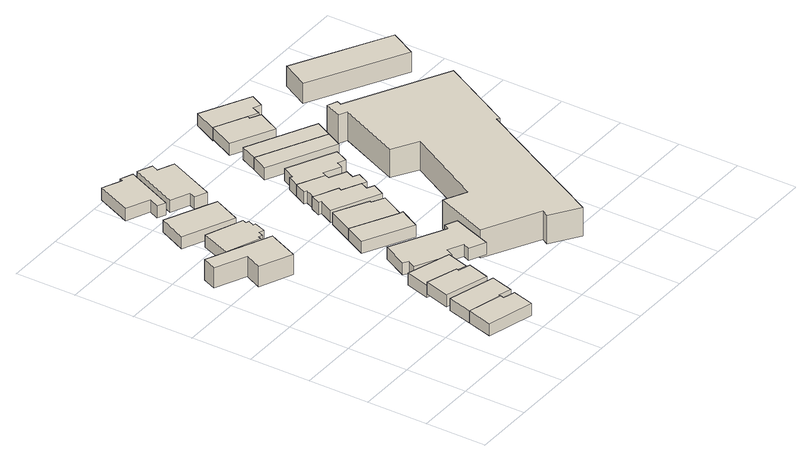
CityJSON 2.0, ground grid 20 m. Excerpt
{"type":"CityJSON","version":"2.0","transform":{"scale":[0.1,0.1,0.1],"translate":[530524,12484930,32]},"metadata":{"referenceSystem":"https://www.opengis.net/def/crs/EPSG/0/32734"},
"CityObjects":{
"building1":{"type":"Building","attributes":{"address":"35 Hares Avenue Salt River Cape Town","building":"house","building:levels":1,"building_height":4.1,"plus_code":"4FRW3F84+664","ground_height":39.85,"roof_height":43.95},"geometry":[{"type":"Solid","lod":"1","boundaries":[[[[0,1,2,3]],[[1,4,5,2]],[[4,6,7,5]],[[6,8,9,7]],[[8,10,11,9]],[[10,0,3,11]],[[3,2,5,7,9,11]],[[10,8,6,4,1,0]]]]}]},
"building2":{"type":"Building","attributes":{"address":"33 Hares Avenue Salt River Cape Town","building":"house","building:levels":1,"building_height":4.1,"plus_code":"4FRW3F84+66Q","ground_height":39.85,"roof_height":43.95},"geometry":[{"type":"Solid","lod":"1","boundaries":[[[[1,0,3,2]],[[0,12,13,3]],[[12,14,15,13]],[[14,16,17,15]],[[16,18,19,17]],[[18,1,2,19]],[[2,3,13,15,17,19]],[[18,16,14,12,0,1]]]]}]},
"building3":{"type":"Building","attributes":{"address":"22 Hares Avenue Salt River Cape Town","building":"house","building:levels":2,"building_height":6.9,"plus_code":"4FRW3F84+F58","ground_height":36.74,"roof_height":43.64},"geometry":[{"type":"Solid","lod":"1","boundaries":[[[[20,21,22,23]],[[21,24,25,22]],[[24,26,27,25]],[[26,28,29,27]],[[28,30,31,29]],[[30,20,23,31]],[[23,22,25,27,29,31]],[[30,28,26,24,21,20]]]]}]},
"building4":{"type":"Building","attributes":{"address":"31 Hares Avenue Salt River Cape Town","building":"house","building:levels":1,"building_height":4.1,"plus_code":"4FRW3F84+776","ground_height":39.85,"roof_height":43.95},"geometry":[{"type":"Solid","lod":"1","boundaries":[[[[32,33,34,35]],[[33,36,37,34]],[[36,38,39,37]],[[38,40,41,39]],[[40,42,43,41]],[[42,32,35,43]],[[35,34,37,39,41,43]],[[42,40,38,36,33,32]]]]}]},
"building5":{"type":"Building","attributes":{"address":"29 Hares Avenue Salt River Cape Town","building":"house","building:levels":1,"building_height":4.1,"plus_code":"4FRW3F84+873","ground_height":38.68,"roof_height":42.78},"geometry":[{"type":"Solid","lod":"1","boundaries":[[[[44,45,46,47]],[[45,48,49,46]],[[48,50,51,49]],[[50,52,53,51]],[[52,54,55,53]],[[54,44,47,55]],[[47,46,49,51,53,55]],[[54,52,50,48,45,44]]]]}]},
"building6":{"type":"Building","attributes":{"address":"20 Hares Avenue Salt River Cape Town","building":"house","building:levels":1,"building_height":4.1,"plus_code":"4FRW3F84+G66","ground_height":37.41,"roof_height":41.51},"geometry":[{"type":"Solid","lod":"1","boundaries":[[[[56,57,58,59]],[[57,60,61,58]],[[60,62,63,61]],[[62,64,65,63]],[[64,66,67,65]],[[66,68,69,67]],[[68,70,71,69]],[[70,72,73,71]],[[72,74,75,73]],[[74,76,77,75]],[[76,78,79,77]],[[78,56,59,79]],[[59,58,61,63,65,67,69,71,73,75,77,79]],[[78,76,74,72,70,68,66,64,62,60,57,56]]]]}]},
"building7":{"type":"Building","attributes":{"address":"19 Hares Avenue Salt River Cape Town","building":"house","building:levels":1,"building_height":4.1,"plus_code":"4FRW3F84+H67","ground_height":36.09,"roof_height":40.19},"geometry":[{"type":"Solid","lod":"1","boundaries":[[[[80,81,82,83]],[[81,84,85,82]],[[84,86,87,85]],[[86,80,83,87]],[[83,82,85,87]],[[86,84,81,80]]]]}]},
"building8":{"type":"Building","attributes":{"address":"27B Hares Avenue Salt River Cape Town","building":"commercial","building:levels":1,"building_height":4.1,"plus_code":"4FRW3F84+88M","ground_height":37.79,"roof_height":41.89},"geometry":[{"type":"Solid","lod":"1","boundaries":[[[[88,89,90,91]],[[89,92,93,90]],[[92,94,95,93]],[[94,96,97,95]],[[96,98,99,97]],[[98,100,101,99]],[[100,102,103,101]],[[102,104,105,103]],[[104,106,107,105]],[[106,108,109,107]],[[108,110,111,109]],[[110,88,91,111]],[[91,90,93,95,97,99,101,103,105,107,109,111]],[[110,108,106,104,102,100,98,96,94,92,89,88]]]]}]},
"building9":{"type":"Building","attributes":{"address":"4 Listowell Road Salt River Cape Town","building":"house","building:levels":1,"building_height":4.1,"plus_code":"4FRW3F84+M64","ground_height":34.07,"roof_height":38.17},"geometry":[{"type":"Solid","lod":"1","boundaries":[[[[112,113,114,115]],[[113,116,117,114]],[[116,118,119,117]],[[118,120,121,119]],[[120,122,123,121]],[[122,124,125,123]],[[124,126,127,125]],[[126,112,115,127]],[[115,114,117,119,121,123,125,127]],[[126,124,122,120,118,116,113,112]]]]}]},
"building10":{"type":"Building","attributes":{"address":"27A Hares Avenue Salt River Cape Town","building":"house","building:levels":1,"building_height":4.1,"plus_code":"4FRW3F84+98V","ground_height":36.45,"roof_height":40.55},"geometry":[{"type":"Solid","lod":"1","boundaries":[[[[128,129,130,131]],[[129,132,133,130]],[[132,134,135,133]],[[134,136,137,135]],[[136,128,131,137]],[[131,130,133,135,137]],[[136,134,132,129,128]]]]}]},
"building11":{"type":"Building","attributes":{"address":"27 Hares Avenue Salt River Cape Town","building":"house","building:levels":1,"building_height":4.1,"plus_code":"4FRW3F84+C8G","ground_height":36.45,"roof_height":40.55},"geometry":[{"type":"Solid","lod":"1","boundaries":[[[[128,136,137,131]],[[136,138,139,137]],[[138,140,141,139]],[[140,142,143,141]],[[142,144,145,143]],[[144,128,131,145]],[[131,137,139,141,143,145]],[[144,142,140,138,136,128]]]]}]},
"building12":{"type":"Building","attributes":{"address":"2 Listowell Road Salt River Cape Town","building":"house","building:levels":1,"building_height":4.1,"plus_code":"4FRW3F84+J7P","ground_height":34.07,"roof_height":38.17},"geometry":[{"type":"Solid","lod":"1","boundaries":[[[[146,147,148,149]],[[147,150,151,148]],[[150,152,153,151]],[[152,154,155,153]],[[154,156,157,155]],[[156,158,159,157]],[[158,160,161,159]],[[160,146,149,161]],[[149,148,151,153,155,157,159,161]],[[160,158,156,154,152,150,147,146]]]]}]},
"building13":{"type":"Building","attributes":{"address":"25 Hares Avenue Salt River Cape Town","building":"house","building:levels":1,"building_height":4.1,"plus_code":"4FRW3F84+F92","ground_height":36.35,"roof_height":40.45},"geometry":[{"type":"Solid","lod":"1","boundaries":[[[[162,163,164,165]],[[163,166,167,164]],[[166,168,169,167]],[[168,170,171,169]],[[170,172,173,171]],[[172,174,175,173]],[[174,176,177,175]],[[176,178,179,177]],[[178,180,181,179]],[[180,182,183,181]],[[182,162,165,183]],[[165,164,167,169,171,173,175,177,179,181,183]],[[182,180,178,176,174,172,170,168,166,163,162]]]]}]},
"building14":{"type":"Building","attributes":{"address":"23 Hares Avenue Salt River Cape Town","building":"house","building:levels":1,"building_height":4.1,"plus_code":"4FRW3F84+F9V","ground_height":35.46,"roof_height":39.56},"geometry":[{"type":"Solid","lod":"1","boundaries":[[[[184,185,186,187]],[[185,188,189,186]],[[188,190,191,189]],[[190,192,193,191]],[[192,194,195,193]],[[194,196,197,195]],[[196,198,199,197]],[[198,200,201,199]],[[200,202,203,201]],[[202,204,205,203]],[[204,184,187,205]],[[187,186,189,191,193,195,197,199,201,203,205]],[[204,202,200,198,196,194,192,190,188,185,184]]]]}]},
"building15":{"type":"Building","attributes":{"address":"21 Hares Avenue Salt River Cape Town","building":"house","building:levels":1,"building_height":4.1,"plus_code":"4FRW3F84+G9H","ground_height":35.46,"roof_height":39.56},"geometry":[{"type":"Solid","lod":"1","boundaries":[[[[200,198,199,201]],[[198,206,207,199]],[[206,208,209,207]],[[208,210,211,209]],[[210,212,213,211]],[[212,214,215,213]],[[214,216,217,215]],[[216,218,219,217]],[[218,220,221,219]],[[220,200,201,221]],[[201,199,207,209,211,213,215,217,219,221]],[[220,218,216,214,212,210,208,206,198,200]]]]}]},
"building16":{"type":"Building","attributes":{"address":"19B Hares Avenue Salt River Cape Town","building":"house","building:levels":1,"building_height":4.1,"plus_code":"4FRW3F84+HC3","ground_height":34.45,"roof_height":38.55},"geometry":[{"type":"Solid","lod":"1","boundaries":[[[[222,223,224,225]],[[223,226,227,224]],[[226,228,229,227]],[[228,222,225,229]],[[225,224,227,229]],[[228,226,223,222]]]]}]},
"building17":{"type":"Building","attributes":{"address":"19A Hares Avenue Salt River Cape Town","building":"house","building:levels":1,"building_height":4.1,"plus_code":"4FRW3F84+HCG","ground_height":34.45,"roof_height":38.55},"geometry":[{"type":"Solid","lod":"1","boundaries":[[[[222,230,231,225]],[[230,232,233,231]],[[232,223,224,233]],[[223,222,225,224]],[[225,231,233,224]],[[223,232,230,222]]]]}]},
"building18":{"type":"Building","attributes":{"address":"Queens Park Studios 24 Queens Park Road Salt River Cape Town","building":"industrial","building:levels":3,"building_height":9.7,"plus_code":"4FRW3F84+9GC","ground_height":34.61,"roof_height":44.31},"geometry":[{"type":"Solid","lod":"1","boundaries":[[[[234,235,236,237]],[[235,238,239,236]],[[238,240,241,239]],[[240,242,243,241]],[[242,244,245,243]],[[244,246,247,245]],[[246,248,249,247]],[[248,250,251,249]],[[250,252,253,251]],[[252,254,255,253]],[[254,256,257,255]],[[256,258,259,257]],[[258,260,261,259]],[[260,262,263,261]],[[262,264,265,263]],[[264,234,237,265]],[[237,236,239,241,243,245,247,249,251,253,255,257,259,261,263,265]],[[264,262,260,258,256,254,252,250,248,246,244,242,240,238,235,234]]]]}]},
"building19":{"type":"Building","attributes":{"address":"19 Hares Avenue Salt River Cape Town","building":"house","building:levels":1,"building_height":4.1,"plus_code":"4FRW3F84+JCG","ground_height":33.94,"roof_height":38.04},"geometry":[{"type":"Solid","lod":"1","boundaries":[[[[266,267,268,269]],[[267,270,271,268]],[[270,272,273,271]],[[272,274,275,273]],[[274,276,277,275]],[[276,266,269,277]],[[269,268,271,273,275,277]],[[276,274,272,270,267,266]]]]}]},
"building20":{"type":"Building","attributes":{"address":"17 Hares Avenue Salt River Cape Town","building":"house","building:levels":1,"building_height":4.1,"plus_code":"4FRW3F84+MC9","ground_height":33.42,"roof_height":37.52},"geometry":[{"type":"Solid","lod":"1","boundaries":[[[[278,279,280,281]],[[279,282,283,280]],[[282,284,285,283]],[[284,286,287,285]],[[286,288,289,287]],[[288,290,291,289]],[[290,292,293,291]],[[292,278,281,293]],[[281,280,283,285,287,289,291,293]],[[292,290,288,286,284,282,279,278]]]]}]},
"building21":{"type":"Building","attributes":{"address":"Salt River","building":"industrial","building:levels":2,"building_height":6.9,"plus_code":"4FRW3F84+HJV","ground_height":32.75,"roof_height":39.65},"geometry":[{"type":"Solid","lod":"1","boundaries":[[[[294,295,296,297]],[[295,298,299,296]],[[298,300,301,299]],[[300,294,297,301]],[[297,296,299,301]],[[300,298,295,294]]]]}]}
},
"vertices":[
[327,97,79],[213,128,79],[213,128,120],[327,97,120],[189,43,79],[189,43,120],[343,1,79],[343,1,120],[363,73,79],[363,73,120],[324,84,79],[324,84,120],
[328,102,79],[328,102,120],[370,90,79],[370,90,120],[392,165,79],[392,165,120],[236,209,79],[236,209,120],
[231,812,47],[22,906,47],[22,906,116],[231,812,116],[1,859,47],[1,859,116],[103,813,47],[103,813,116],[77,757,47],[77,757,116],[184,709,47],[184,709,116],
[374,278,79],[270,310,79],[270,310,120],[374,278,120],[244,227,79],[244,227,120],[388,183,79],[388,183,120],[411,257,79],[411,257,120],[371,269,79],[371,269,120],
[270,310,67],[374,278,67],[374,278,108],[270,310,108],[376,285,67],[376,285,108],[416,272,67],[416,272,108],[439,347,67],[439,347,108],[295,391,67],[295,391,108],
[278,944,54],[155,992,54],[155,992,95],[278,944,95],[115,893,54],[115,893,95],[227,849,54],[227,849,95],[231,859,54],[231,859,95],[244,854,54],[244,854,95],[251,871,54],[251,871,95],[268,865,54],[268,865,95],[283,904,54],[283,904,95],[275,907,54],[275,907,95],[283,927,54],[283,927,95],[273,931,54],[273,931,95],
[336,1069,41],[170,1145,41],[170,1145,82],[336,1069,82],[127,1053,41],[127,1053,82],[293,977,41],[293,977,82],
[384,523,58],[341,441,58],[341,441,99],[384,523,99],[357,429,58],[357,429,99],[344,403,58],[344,403,99],[453,346,58],[453,346,99],[467,373,58],[467,373,99],[517,348,58],[517,348,99],[507,326,58],[507,326,99],[560,299,58],[560,299,99],[609,431,58],[609,431,99],[570,449,58],[570,449,99],[560,431,58],[560,431,99],
[346,1364,21],[305,1382,21],[305,1382,62],[346,1364,62],[301,1371,21],[301,1371,62],[237,1400,21],[237,1400,62],[185,1283,21],[185,1283,62],[261,1249,21],[261,1249,62],[246,1217,21],[246,1217,62],[274,1204,21],[274,1204,62],
[421,678,45],[386,610,45],[386,610,86],[421,678,86],[541,528,45],[541,528,86],[578,597,45],[578,597,86],[568,600,45],[568,600,86],
[610,679,45],[610,679,86],[570,700,45],[570,700,86],[572,705,45],[572,705,86],[465,762,45],[465,762,86],
[364,1363,21],[291,1202,21],[291,1202,62],[364,1363,62],[353,1174,21],[353,1174,62],[343,1153,21],[343,1153,62],[384,1135,21],[384,1135,62],[456,1295,21],[456,1295,62],[402,1319,21],[402,1319,62],[412,1341,21],[412,1341,62],
[580,817,44],[510,851,44],[510,851,85],[580,817,85],[501,856,44],[501,856,85],[485,824,44],[485,824,85],[495,819,44],[495,819,85],[472,773,44],[472,773,85],[625,697,44],[625,697,85],[647,740,44],[647,740,85],[624,751,44],[624,751,85],[636,777,44],[636,777,85],[575,807,44],[575,807,85],
[510,851,35],[580,817,35],[580,817,76],[510,851,76],[663,776,35],[663,776,76],[683,815,35],[683,815,76],[662,825,35],[662,825,76],[675,852,35],[675,852,76],[621,879,35],[621,879,76],[626,893,35],[626,893,76],[541,935,35],[541,935,76],[520,896,35],[520,896,76],[530,892,35],[530,892,76],
[632,905,35],[632,905,76],[687,878,35],[687,878,76],[698,900,35],[698,900,76],[724,888,35],[724,888,76],[746,933,35],[746,933,76],[590,1009,35],[590,1009,76],[569,967,35],[569,967,76],[559,972,35],[559,972,76],
[822,1011,25],[602,1122,25],[602,1122,66],[822,1011,66],[574,1066,25],[574,1066,66],[794,958,25],[794,958,66],
[850,1066,25],[850,1066,66],[629,1176,25],[629,1176,66],
[1219,849,26],[896,1021,26],[896,1021,123],[1219,849,123],[903,1036,26],[903,1036,123],[870,1050,26],[870,1050,123],[846,994,26],[846,994,123],[874,982,26],[874,982,123],[780,775,26],[780,775,123],[860,726,26],[860,726,123],[719,468,26],[719,468,123],[644,506,26],[644,506,123],[576,330,26],[576,330,123],[754,236,26],[754,236,123],[742,213,26],[742,213,123],[832,150,26],[832,150,123],[1077,608,26],[1077,608,123],[1086,602,26],[1086,602,123],
[676,1310,19],[633,1225,19],[633,1225,60],[676,1310,60],[768,1156,19],[768,1156,60],[807,1232,19],[807,1232,60],[772,1250,19],[772,1250,60],[777,1259,19],[777,1259,60],
[676,1310,14],[777,1259,14],[777,1259,55],[676,1310,55],[779,1264,14],[779,1264,55],[815,1246,14],[815,1246,55],[829,1275,14],[829,1275,55],[854,1262,14],[854,1262,55],[878,1308,14],[878,1308,55],[717,1390,14],[717,1390,55],
[1034,1297,8],[985,1208,8],[985,1208,76],[1034,1297,76],[1291,1041,8],[1291,1041,76],[1340,1130,8],[1340,1130,76]
]}
